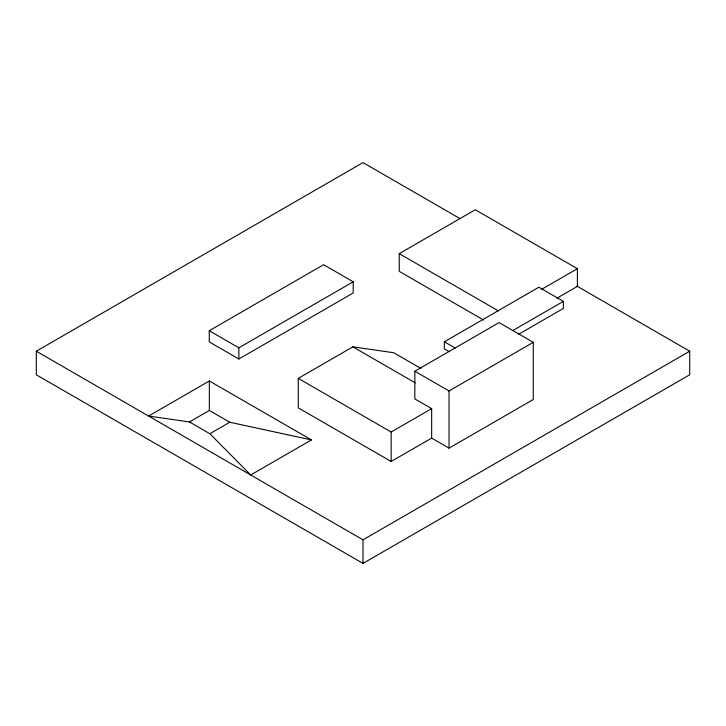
<?xml version="1.0" encoding="UTF-8"?>
<svg xmlns="http://www.w3.org/2000/svg" width="726" height="726" viewBox="0 0 726 726"><rect width="100%" height="100%" fill="white"/><g stroke="black" fill="none" stroke-linecap="round" stroke-linejoin="round"><path stroke-width="1.09" d="M576.88 286.071L689.7 351.212L689.7 374.788L363 563.403L36.3 374.788L36.3 351.212L363 162.597L460.13 218.671M209.26 330.711L323.605 264.691L353.208 281.788L353.208 292.986L238.863 359.007L209.26 341.91L209.26 330.711L238.863 347.808L353.208 281.788M483.67 320.084L399.246 271.342L399.246 253.655L475.303 209.75L577.397 268.693L577.397 286.371L556.924 298.195M209.351 380.978L148.603 416.052L189.441 421.942L209.859 433.731L250.697 474.995L311.445 439.92L209.351 380.978L209.351 410.453L229.77 422.242L311.445 439.92M189.441 421.942L209.351 410.453M431.661 438.105L431.661 408.629L414.845 398.919L414.845 371.222L499.071 322.589L533.274 342.336L533.274 399.509L449.04 448.142L431.661 438.105L391.16 461.482L298.259 407.849L298.259 378.373L352.881 346.837L393.719 352.736L421.026 368.499M209.859 433.731L229.77 422.242M449.249 351.702L444.348 348.87L444.348 341.792L538.883 287.215L563.385 301.363L563.385 308.432L518.564 334.314M541.315 289.52L577.397 268.693M512.71 330.611L563.385 301.363M414.845 371.222L449.04 390.969L533.274 342.336M298.259 378.373L391.16 432.015L431.661 408.629M36.3 351.212L363 539.826L689.7 351.212M399.246 253.655L498.39 310.9M444.348 341.792L455.129 348.017M352.881 346.837L415.308 382.883M449.04 390.969L449.04 448.142M391.16 432.015L391.16 461.482M363 539.826L363 563.403M238.863 347.808L238.863 359.007"/></g></svg>
